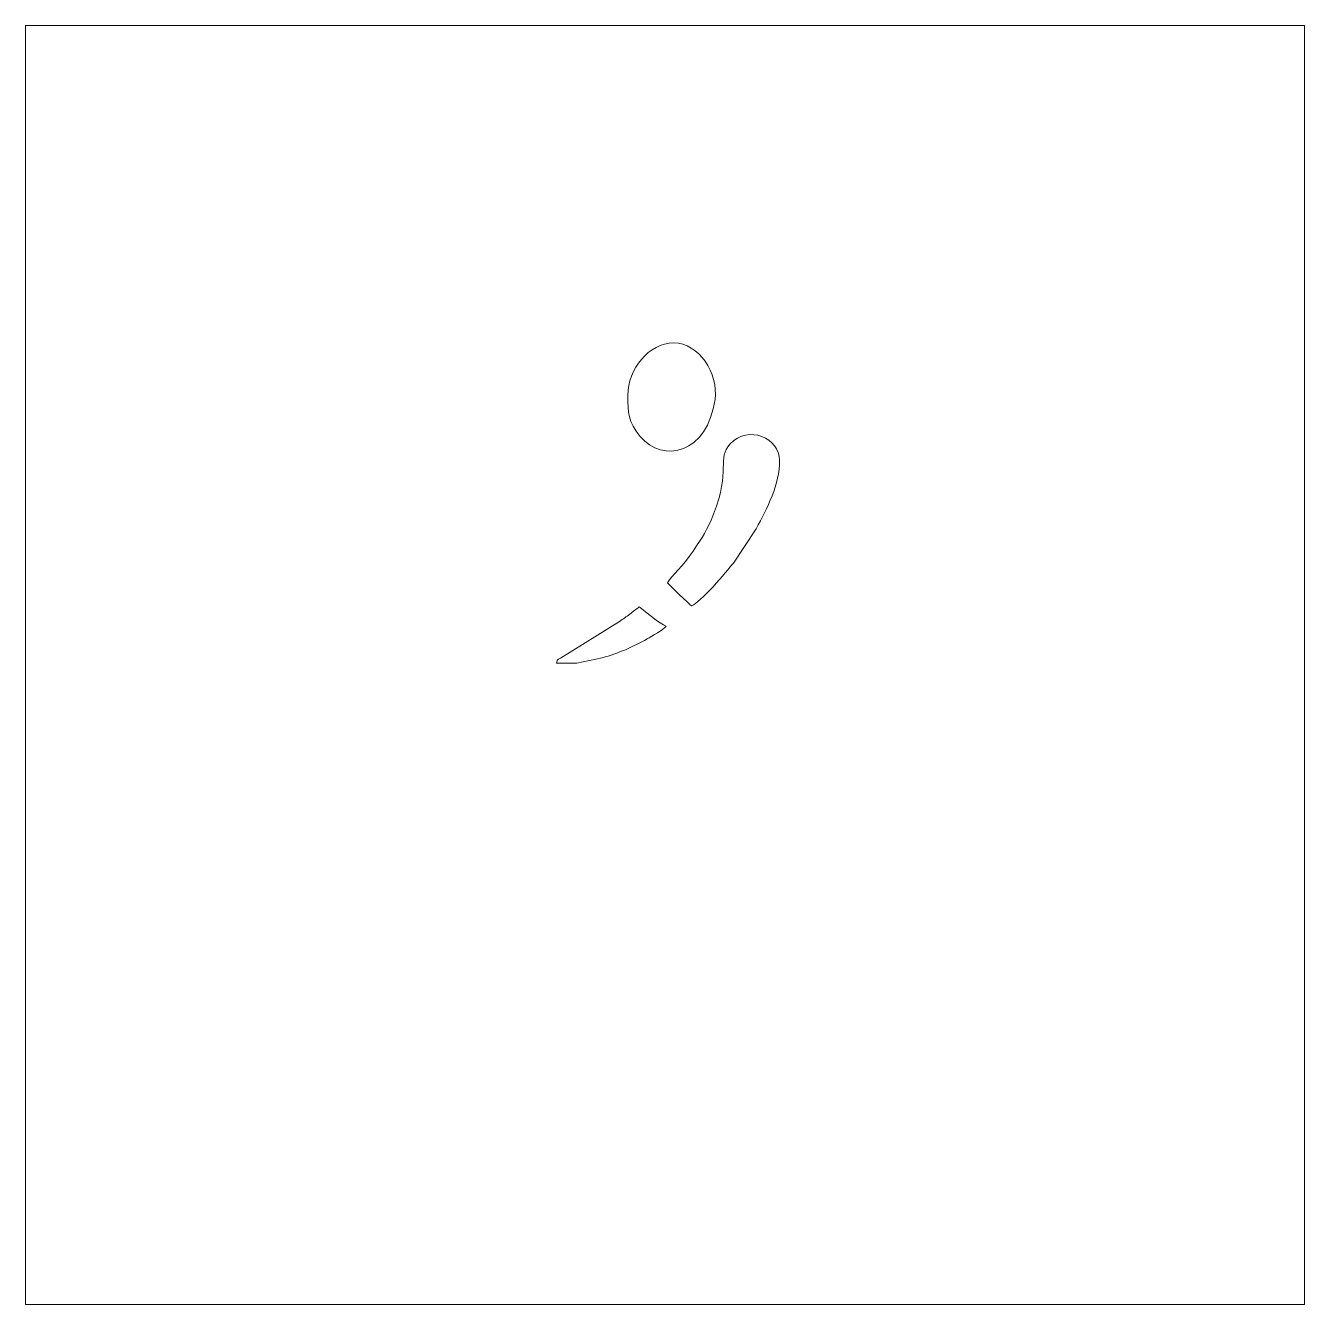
# Model space of a CAD drawing. Header units: inches. Extents: x 8 to 10.84, y 8.5 to 11.34.
import ezdxf

# ---------------------------------------------------------------- set-up
doc = ezdxf.new("R2010")
doc.units = ezdxf.units.IN
doc.header["$MEASUREMENT"] = 0
doc.layers.add('Layer 1', color=7, linetype='Continuous')

msp = doc.modelspace()

# ---------------------------------------------------------------- linework, layer by layer
at = {"layer": 'Layer 1', "color": 250, "lineweight": 18}
msp.add_lwpolyline([(8, 8.5), (10.8415, 8.5), (10.8415, 11.3415), (8, 11.3415), (8, 8.5)], close=True, dxfattribs=at)
at = {"layer": 'Layer 1', "color": 250, "lineweight": 9}
for points, knots in [([(9.3382, 10.5203), (9.3382, 10.4809), (9.3388, 10.4612), (9.3656, 10.4286), (9.3656, 10.4286), (9.4158, 10.3674), (9.5158, 10.3912), (9.5319, 10.511), (9.5319, 10.511), (9.5397, 10.5689), (9.4959, 10.6365), (9.4402, 10.6365), (9.4402, 10.6365), (9.3846, 10.6365), (9.3382, 10.5774), (9.3382, 10.5203)], [0, 0, 0, 0, 0.2, 0.2, 0.2, 0.2, 0.4, 0.4, 0.4, 0.4, 0.6, 0.6, 0.6, 0.6, 1, 1, 1, 1]), ([(9.426, 10.1036), (9.4292, 10.0989), (9.4747, 10.056), (9.4799, 10.0525), (9.4799, 10.0525), (9.4981, 10.0574), (9.5577, 10.1287), (9.5726, 10.147), (9.5726, 10.147), (9.5726, 10.147), (9.6235, 10.2236), (9.6235, 10.2236), (9.6235, 10.2236), (9.6478, 10.2682), (9.6755, 10.3227), (9.6755, 10.3757), (9.6755, 10.3757), (9.6755, 10.4243), (9.6063, 10.4557), (9.5656, 10.4119), (9.5656, 10.4119), (9.5347, 10.3788), (9.568, 10.3543), (9.5285, 10.2562), (9.5285, 10.2562), (9.5128, 10.2171), (9.5056, 10.2064), (9.4833, 10.1739), (9.4833, 10.1739), (9.4602, 10.1401), (9.4368, 10.1197), (9.426, 10.1036)], [0, 0, 0, 0, 0.111111, 0.111111, 0.111111, 0.111111, 0.222222, 0.222222, 0.222222, 0.222222, 0.333333, 0.333333, 0.333333, 0.333333, 0.444444, 0.444444, 0.444444, 0.444444, 0.555556, 0.555556, 0.555556, 0.555556, 0.666667, 0.666667, 0.666667, 0.666667, 0.777778, 0.777778, 0.777778, 0.777778, 1, 1, 1, 1]), ([(9.1993, 9.925), (9.1993, 9.925), (9.2248, 9.925), (9.2248, 9.925), (9.2248, 9.925), (9.2248, 9.925), (9.2812, 9.9366), (9.2812, 9.9366), (9.2812, 9.9366), (9.3167, 9.9468), (9.3497, 9.9608), (9.3808, 9.9787), (9.3808, 9.9787), (9.3917, 9.985), (9.4169, 9.9985), (9.4232, 10.0072), (9.4232, 10.0072), (9.4094, 10.0109), (9.3774, 10.0405), (9.3637, 10.0497), (9.3637, 10.0497), (9.3568, 10.0451), (9.3501, 10.0396), (9.3426, 10.0339), (9.3426, 10.0339), (9.3338, 10.0272), (9.3285, 10.0238), (9.3195, 10.0173), (9.3195, 10.0173), (9.3195, 10.0173), (9.1887, 9.9356), (9.1887, 9.9356), (9.1887, 9.9356), (9.1806, 9.9311), (9.182, 9.9345), (9.1794, 9.925), (9.1794, 9.925), (9.1794, 9.925), (9.1993, 9.925), (9.1993, 9.925)], [0, 0, 0, 0, 0.090909, 0.090909, 0.090909, 0.090909, 0.181818, 0.181818, 0.181818, 0.181818, 0.272727, 0.272727, 0.272727, 0.272727, 0.363636, 0.363636, 0.363636, 0.363636, 0.454545, 0.454545, 0.454545, 0.454545, 0.545455, 0.545455, 0.545455, 0.545455, 0.636364, 0.636364, 0.636364, 0.636364, 0.727273, 0.727273, 0.727273, 0.727273, 0.818182, 0.818182, 0.818182, 0.818182, 1, 1, 1, 1])]:
    msp.add_open_spline(points, degree=3, knots=knots, dxfattribs=at)

doc.saveas('drawing.dxf')
